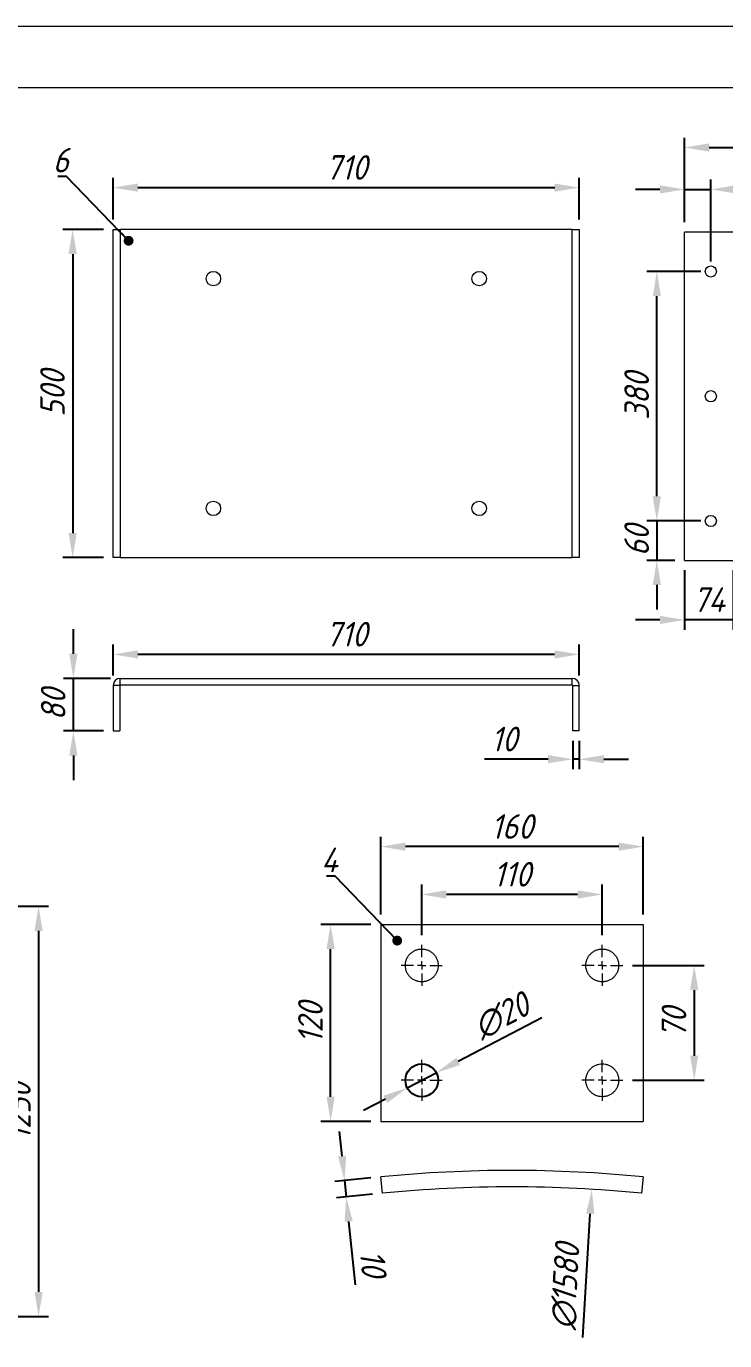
# Model space of a CAD drawing. Header units: millimetres. Extents: x 1058 to 11362, y -1423 to 10005.
# Drawn here: x 7111 to 9239, y 6000 to 10005 of the extents above; entities that cross this region are included whole.
import ezdxf

# ---------------------------------------------------------------- set-up
doc = ezdxf.new("R2010")
doc.units = ezdxf.units.MM
doc.header["$LTSCALE"] = 10
doc.header["$PDSIZE"] = -1
doc.linetypes.add('SLD-Solid', pattern=[0])
doc.styles.add('GENISO', font='geniso.shx', dxfattribs={"oblique": 15})
doc.dimstyles.new('Scale', dxfattribs={"dimscale": 30, "dimtxt": 2.5, "dimasz": 2.5, "dimexe": 1, "dimexo": 1, "dimgap": 0.8, "dimtad": 1, "dimdec": 0, "dimzin": 0, "dimtxsty": 'GENISO', "dimcen": 2.5, "dimclrd": 1, "dimclre": 1, "dimclrt": 256, "dimadec": 0, "dimazin": 0, "dimtfac": 1, "dimtdec": 0, "dimtmove": 0, "dimatfit": 3, "dimfxl": 1, "dimtzin": 0, "dimlwd": -1, "dimlwe": -1, "dimarcsym": 0})
doc.dimstyles.new('Scale 1B 2', dxfattribs={"dimscale": 30, "dimtxt": 2.5, "dimasz": 2.5, "dimexe": 1, "dimexo": 1, "dimgap": 0.8, "dimtad": 1, "dimdec": 0, "dimlfac": 0.5, "dimzin": 0, "dimtxsty": 'GENISO', "dimcen": 2.5, "dimclrd": 1, "dimclre": 1, "dimclrt": 256, "dimadec": 0, "dimazin": 0, "dimtfac": 1, "dimtdec": 0, "dimtmove": 0, "dimatfit": 3, "dimfxl": 1, "dimtzin": 0, "dimlwd": -1, "dimlwe": -1, "dimarcsym": 0})
doc.dimstyles.new('Scale 1B5', dxfattribs={"dimscale": 30, "dimtxt": 2.5, "dimasz": 2.5, "dimexe": 1, "dimexo": 1, "dimgap": 0.8, "dimtad": 1, "dimdec": 0, "dimlfac": 0.2, "dimzin": 0, "dimtxsty": 'GENISO', "dimcen": 2.5, "dimclrd": 1, "dimclre": 1, "dimclrt": 256, "dimadec": 0, "dimazin": 0, "dimtfac": 1, "dimtdec": 0, "dimtmove": 0, "dimatfit": 3, "dimfxl": 1, "dimtzin": 0, "dimlwd": -1, "dimlwe": -1, "dimarcsym": 0})

# ---------------------------------------------------------------- blocks, each defined once
blk = doc.blocks.new('SW_CENTERMARKSYMBOL_8')
at = {"color": 0, "linetype": 'Continuous', "lineweight": 0}
for p, q in [((0, 5), (0, 12.5)), ((-5, 0), (-12.5, 0)), ((0, 0), (-2.5, 0)), ((0, 0), (0, 2.5)), ((0, 0), (0, -2.5)), ((0, 0), (2.5, 0)), ((5, 0), (12.5, 0)), ((0, -5), (0, -12.5))]:
    blk.add_line(p, q, dxfattribs=at)
blk = doc.blocks.new('SW_CENTERMARKSYMBOL_9')
at = {"color": 0, "linetype": 'Continuous', "lineweight": 0}
for p, q in [((0, 5), (0, 12.5)), ((-5, 0), (-12.5, 0)), ((0, 0), (-2.5, 0)), ((0, 0), (0, 2.5)), ((0, 0), (0, -2.5)), ((0, 0), (2.5, 0)), ((5, 0), (12.5, 0)), ((0, -5), (0, -12.5))]:
    blk.add_line(p, q, dxfattribs=at)
blk = doc.blocks.new('SW_CENTERMARKSYMBOL_10')
at = {"color": 0, "linetype": 'Continuous', "lineweight": 0}
for p, q in [((0, 5), (0, 12.5)), ((-5, 0), (-12.5, 0)), ((0, 0), (-2.5, 0)), ((0, 0), (0, 2.5)), ((0, 0), (0, -2.5)), ((0, 0), (2.5, 0)), ((5, 0), (12.5, 0)), ((0, -5), (0, -12.5))]:
    blk.add_line(p, q, dxfattribs=at)
blk = doc.blocks.new('SW_CENTERMARKSYMBOL_11')
at = {"color": 0, "linetype": 'Continuous', "lineweight": 0}
for p, q in [((0, 5), (0, 12.5)), ((-5, 0), (-12.5, 0)), ((0, 0), (-2.5, 0)), ((0, 0), (0, 2.5)), ((0, 0), (0, -2.5)), ((0, 0), (2.5, 0)), ((5, 0), (12.5, 0)), ((0, -5), (0, -12.5))]:
    blk.add_line(p, q, dxfattribs=at)
blk = doc.blocks.new('*D32')
at = {"color": 1, "transparency": 16777216}
for p, q in [((7376.1, 9415.8), (7376.1, 9543)), ((8796.1, 9415.8), (8796.1, 9543)), ((7451.1, 9513), (8721.1, 9513))]:
    blk.add_line(p, q, dxfattribs=at)
for points in [[(7451.1, 9525.5), (7451.1, 9500.5), (7376.1, 9513)], [(8721.1, 9525.5), (8721.1, 9500.5), (8796.1, 9513)]]:
    blk.add_solid(points, dxfattribs=at)
at = {"layer": 'Defpoints', "color": 0, "transparency": 16777216}
for p in [(8796.1, 9513), (7376.1, 9385.8), (8796.1, 9385.8)]:
    blk.add_point(p, dxfattribs=at)
at = {"transparency": 16777216, "insert": (8086.1, 9574.5), "char_height": 75, "attachment_point": 5, "style": 'GENISO'}
blk.add_mtext('710', dxfattribs=at)
blk = doc.blocks.new('*D33')
at = {"color": 1, "transparency": 16777216}
for p, q in [((7346.1, 9385.8), (7222.4, 9385.8)), ((7252.4, 9310.8), (7252.4, 8460.8)), ((7346.1, 8385.8), (7222.4, 8385.8))]:
    blk.add_line(p, q, dxfattribs=at)
for points in [[(7239.9, 9310.8), (7264.9, 9310.8), (7252.4, 9385.8)], [(7239.9, 8460.8), (7264.9, 8460.8), (7252.4, 8385.8)]]:
    blk.add_solid(points, dxfattribs=at)
at = {"layer": 'Defpoints', "color": 0, "transparency": 16777216}
for p in [(7376.1, 9385.8), (7252.4, 8385.8), (7376.1, 8385.8)]:
    blk.add_point(p, dxfattribs=at)
at = {"transparency": 16777216, "insert": (7190.9, 8885.8), "char_height": 75, "attachment_point": 5, "rotation": 90, "style": 'GENISO'}
blk.add_mtext('500', dxfattribs=at)
blk = doc.blocks.new('*D34')
at = {"color": 1, "transparency": 16777216}
for p, q in [((7254.6, 8093), (7254.6, 8168)), ((7367.5, 8018), (7224.6, 8018)), ((7254.6, 7858), (7254.6, 8018)), ((7346.1, 7858), (7224.6, 7858)), ((7254.6, 7783), (7254.6, 7708))]:
    blk.add_line(p, q, dxfattribs=at)
for points in [[(7242.1, 8093), (7267.1, 8093), (7254.6, 8018)], [(7242.1, 7783), (7267.1, 7783), (7254.6, 7858)]]:
    blk.add_solid(points, dxfattribs=at)
at = {"layer": 'Defpoints', "color": 0, "transparency": 16777216}
for p in [(7254.6, 8018), (7397.5, 8018), (7376.1, 7858)]:
    blk.add_point(p, dxfattribs=at)
at = {"transparency": 16777216, "insert": (7193.1, 7938), "char_height": 75, "attachment_point": 5, "rotation": 90, "style": 'GENISO'}
blk.add_mtext('80', dxfattribs=at)
blk = doc.blocks.new('*D35')
at = {"color": 1, "transparency": 16777216}
for p, q in [((7376.1, 8026.6), (7376.1, 8121)), ((8721, 8091), (7451.1, 8091)), ((8796, 8026.9), (8796, 8121))]:
    blk.add_line(p, q, dxfattribs=at)
for points in [[(7451.1, 8103.5), (7451.1, 8078.5), (7376.1, 8091)], [(8721, 8103.5), (8721, 8078.5), (8796, 8091)]]:
    blk.add_solid(points, dxfattribs=at)
at = {"layer": 'Defpoints', "color": 0, "transparency": 16777216}
for p in [(7376.1, 8091), (7376.1, 7996.6), (8796, 7996.9)]:
    blk.add_point(p, dxfattribs=at)
at = {"transparency": 16777216, "insert": (8086.1, 8152.5), "char_height": 75, "attachment_point": 5, "style": 'GENISO'}
blk.add_mtext('710', dxfattribs=at)
blk = doc.blocks.new('*D36')
at = {"color": 1, "transparency": 16777216}
for p, q in [((8776.1, 7828), (8776.1, 7741.7)), ((8796.1, 7828), (8796.1, 7741.7)), ((8701.1, 7771.7), (8507.5, 7771.7)), ((8796.1, 7771.7), (8776.1, 7771.7)), ((8871.1, 7771.7), (8946.1, 7771.7))]:
    blk.add_line(p, q, dxfattribs=at)
for points in [[(8701.1, 7784.2), (8701.1, 7759.2), (8776.1, 7771.7)], [(8871.1, 7784.2), (8871.1, 7759.2), (8796.1, 7771.7)]]:
    blk.add_solid(points, dxfattribs=at)
at = {"layer": 'Defpoints', "color": 0, "transparency": 16777216}
for p in [(8776.1, 7858), (8796.1, 7858), (8776.1, 7771.7)]:
    blk.add_point(p, dxfattribs=at)
at = {"transparency": 16777216, "insert": (8566.8, 7833.2), "char_height": 75, "attachment_point": 5, "style": 'GENISO'}
blk.add_mtext('10', dxfattribs=at)
blk = doc.blocks.new('*D38')
at = {"color": 1, "transparency": 16777216}
for p, q in [((9116.9, 9407.6), (9116.9, 9665.2)), ((10807.1, 9407.6), (10807.1, 9665.2)), ((9191.9, 9635.2), (10732.1, 9635.2))]:
    blk.add_line(p, q, dxfattribs=at)
for points in [[(9191.9, 9647.7), (9191.9, 9622.7), (9116.9, 9635.2)], [(10732.1, 9647.7), (10732.1, 9622.7), (10807.1, 9635.2)]]:
    blk.add_solid(points, dxfattribs=at)
at = {"layer": 'Defpoints', "color": 0, "transparency": 16777216}
for p in [(10807.1, 9635.2), (9116.9, 9377.6), (10807.1, 9377.6)]:
    blk.add_point(p, dxfattribs=at)
at = {"transparency": 16777216, "insert": (9962, 9696.7), "char_height": 75, "attachment_point": 5, "style": 'GENISO'}
blk.add_mtext('845', dxfattribs=at)
blk = doc.blocks.new('*D41')
at = {"color": 1, "transparency": 16777216}
for p, q in [((9116.9, 8347.6), (9116.9, 8166.2)), ((9264.5, 8347.6), (9264.5, 8166.2)), ((9041.9, 8196.2), (8966.9, 8196.2)), ((9264.5, 8196.2), (9116.9, 8196.2)), ((9339.5, 8196.2), (9414.5, 8196.2))]:
    blk.add_line(p, q, dxfattribs=at)
for points in [[(9041.9, 8208.7), (9041.9, 8183.7), (9116.9, 8196.2)], [(9339.5, 8208.7), (9339.5, 8183.7), (9264.5, 8196.2)]]:
    blk.add_solid(points, dxfattribs=at)
at = {"layer": 'Defpoints', "color": 0, "transparency": 16777216}
for p in [(9116.9, 8377.6), (9264.5, 8377.6), (9116.9, 8196.2)]:
    blk.add_point(p, dxfattribs=at)
at = {"transparency": 16777216, "insert": (9190.7, 8257.7), "char_height": 75, "attachment_point": 5, "style": 'GENISO'}
blk.add_mtext('74', dxfattribs=at)
blk = doc.blocks.new('*D43')
at = {"color": 1, "transparency": 16777216}
for p, q in [((9166.9, 9257.6), (9002.4, 9257.6)), ((9032.4, 8572.6), (9032.4, 9182.6)), ((9166.9, 8497.6), (9002.4, 8497.6))]:
    blk.add_line(p, q, dxfattribs=at)
for points in [[(9019.9, 9182.6), (9044.9, 9182.6), (9032.4, 9257.6)], [(9019.9, 8572.6), (9044.9, 8572.6), (9032.4, 8497.6)]]:
    blk.add_solid(points, dxfattribs=at)
at = {"layer": 'Defpoints', "color": 0, "transparency": 16777216}
for p in [(9032.4, 9257.6), (9196.9, 9257.6), (9196.9, 8497.6)]:
    blk.add_point(p, dxfattribs=at)
at = {"transparency": 16777216, "insert": (8970.9, 8877.6), "char_height": 75, "attachment_point": 5, "rotation": 90, "style": 'GENISO'}
blk.add_mtext('380', dxfattribs=at)
blk = doc.blocks.new('*D44')
at = {"color": 1, "transparency": 16777216}
for p, q in [((9032.4, 8572.6), (9032.4, 8647.6)), ((9166.9, 8497.6), (9002.4, 8497.6)), ((9032.4, 8497.6), (9032.4, 8377.6)), ((9086.9, 8377.6), (9002.4, 8377.6)), ((9032.4, 8302.6), (9032.4, 8227.6))]:
    blk.add_line(p, q, dxfattribs=at)
for points in [[(9019.9, 8572.6), (9044.9, 8572.6), (9032.4, 8497.6)], [(9019.9, 8302.6), (9044.9, 8302.6), (9032.4, 8377.6)]]:
    blk.add_solid(points, dxfattribs=at)
at = {"layer": 'Defpoints', "color": 0, "transparency": 16777216}
for p in [(9196.9, 8497.6), (9032.4, 8377.6), (9116.9, 8377.6)]:
    blk.add_point(p, dxfattribs=at)
at = {"transparency": 16777216, "insert": (8970.9, 8437.6), "char_height": 75, "attachment_point": 5, "rotation": 90, "style": 'GENISO'}
blk.add_mtext('60', dxfattribs=at)
blk = doc.blocks.new('*D45')
at = {"color": 1, "transparency": 16777216}
for p, q in [((9116.9, 9407.6), (9116.9, 9537.6)), ((9196.9, 9287.6), (9196.9, 9537.6)), ((9041.9, 9507.6), (8966.9, 9507.6)), ((9116.9, 9507.6), (9196.9, 9507.6)), ((9271.9, 9507.6), (9498.1, 9507.6))]:
    blk.add_line(p, q, dxfattribs=at)
for points in [[(9041.9, 9520.1), (9041.9, 9495.1), (9116.9, 9507.6)], [(9271.9, 9520.1), (9271.9, 9495.1), (9196.9, 9507.6)]]:
    blk.add_solid(points, dxfattribs=at)
at = {"layer": 'Defpoints', "color": 0, "transparency": 16777216}
for p in [(9116.9, 9507.6), (9116.9, 9377.6), (9196.9, 9257.6)]:
    blk.add_point(p, dxfattribs=at)
at = {"transparency": 16777216, "insert": (9422.5, 9569.1), "char_height": 75, "attachment_point": 5, "style": 'GENISO'}
blk.add_mtext('40', dxfattribs=at)
blk = doc.blocks.new('*D81')
at = {"color": 1, "transparency": 16777216}
for p, q in [((8191.1, 7298.6), (8191.1, 7535.4)), ((8991.1, 7298.6), (8991.1, 7535.4)), ((8916.1, 7505.4), (8266.1, 7505.4))]:
    blk.add_line(p, q, dxfattribs=at)
for points in [[(8266.1, 7517.9), (8266.1, 7492.9), (8191.1, 7505.4)], [(8916.1, 7517.9), (8916.1, 7492.9), (8991.1, 7505.4)]]:
    blk.add_solid(points, dxfattribs=at)
at = {"layer": 'Defpoints', "color": 0, "transparency": 16777216}
for p in [(8191.1, 7505.4), (8191.1, 7268.6), (8991.1, 7268.6)]:
    blk.add_point(p, dxfattribs=at)
at = {"transparency": 16777216, "insert": (8591.1, 7566.9), "char_height": 75, "attachment_point": 5, "style": 'GENISO'}
blk.add_mtext('160', dxfattribs=at)
blk = doc.blocks.new('*D82')
at = {"color": 1, "transparency": 16777216}
for p, q in [((8161.1, 7268.6), (8008.3, 7268.6)), ((8038.3, 6743.6), (8038.3, 7193.6)), ((8161.1, 6668.6), (8008.3, 6668.6))]:
    blk.add_line(p, q, dxfattribs=at)
for points in [[(8025.8, 7193.6), (8050.8, 7193.6), (8038.3, 7268.6)], [(8025.8, 6743.6), (8050.8, 6743.6), (8038.3, 6668.6)]]:
    blk.add_solid(points, dxfattribs=at)
at = {"layer": 'Defpoints', "color": 0, "transparency": 16777216}
for p in [(8038.3, 7268.6), (8191.1, 7268.6), (8191.1, 6668.6)]:
    blk.add_point(p, dxfattribs=at)
at = {"transparency": 16777216, "insert": (7976.8, 6968.6), "char_height": 75, "attachment_point": 5, "rotation": 90, "style": 'GENISO'}
blk.add_mtext('120', dxfattribs=at)
blk = doc.blocks.new('*D83')
at = {"color": 1, "transparency": 16777216}
for p, q in [((8073.3, 6562.6), (8065.8, 6637.2)), ((8161.2, 6496.1), (8051, 6485)), ((8080.8, 6488), (8085.8, 6438.3)), ((8166.2, 6446.3), (8056, 6435.3)), ((8093.3, 6363.6), (8112.7, 6171))]:
    blk.add_line(p, q, dxfattribs=at)
for points in [[(8085.8, 6563.9), (8060.9, 6561.4), (8080.8, 6488)], [(8105.8, 6364.9), (8080.9, 6362.4), (8085.8, 6438.3)]]:
    blk.add_solid(points, dxfattribs=at)
at = {"layer": 'Defpoints', "color": 0, "transparency": 16777216}
for p in [(8080.8, 6488), (8191.1, 6499.1), (8196.1, 6449.3)]:
    blk.add_point(p, dxfattribs=at)
at = {"transparency": 16777216, "insert": (8168, 6236.2), "char_height": 75, "attachment_point": 5, "rotation": 275.7392, "style": 'GENISO'}
blk.add_mtext('10', dxfattribs=at)
blk = doc.blocks.new('*D84')
at = {"color": 1, "transparency": 16777216}
blk.add_line((8806.4, 6010.4), (8829.6, 6386.8), dxfattribs=at)
blk.add_solid([(8817.2, 6387.6), (8842.1, 6386), (8834.2, 6461.6)], dxfattribs=at)
at = {"layer": 'Defpoints', "color": 0, "transparency": 16777216}
for p in [(8834.2, 6461.6), (8347.9, -1423.4)]:
    blk.add_point(p, dxfattribs=at)
at = {"transparency": 16777216, "insert": (8754.3, 6164.9), "char_height": 75, "attachment_point": 5, "rotation": 86.4707, "style": 'GENISO'}
blk.add_mtext('∅1580', dxfattribs=at)
blk = doc.blocks.new('*D85')
at = {"color": 1, "transparency": 16777216}
for p, q in [((8958.6, 7143.6), (9176.2, 7143.6)), ((9146.2, 7068.6), (9146.2, 6868.6)), ((8958.6, 6793.6), (9176.2, 6793.6))]:
    blk.add_line(p, q, dxfattribs=at)
for points in [[(9133.7, 7068.6), (9158.7, 7068.6), (9146.2, 7143.6)], [(9133.7, 6868.6), (9158.7, 6868.6), (9146.2, 6793.6)]]:
    blk.add_solid(points, dxfattribs=at)
at = {"layer": 'Defpoints', "color": 0, "transparency": 16777216}
for p in [(8928.6, 7143.6), (8928.6, 6793.6), (9146.2, 6793.6)]:
    blk.add_point(p, dxfattribs=at)
at = {"transparency": 16777216, "insert": (9084.7, 6968.6), "char_height": 75, "attachment_point": 5, "rotation": 90, "style": 'GENISO'}
blk.add_mtext('70', dxfattribs=at)
blk = doc.blocks.new('*D86')
at = {"color": 1, "transparency": 16777216}
for p, q in [((8316.1, 7236.1), (8316.1, 7389.8)), ((8866.1, 7236.1), (8866.1, 7389.8)), ((8791.1, 7359.8), (8391.1, 7359.8))]:
    blk.add_line(p, q, dxfattribs=at)
for points in [[(8391.1, 7372.3), (8391.1, 7347.3), (8316.1, 7359.8)], [(8791.1, 7372.3), (8791.1, 7347.3), (8866.1, 7359.8)]]:
    blk.add_solid(points, dxfattribs=at)
at = {"layer": 'Defpoints', "color": 0, "transparency": 16777216}
for p in [(8316.1, 7359.8), (8316.1, 7206.1), (8866.1, 7206.1)]:
    blk.add_point(p, dxfattribs=at)
at = {"transparency": 16777216, "insert": (8591.1, 7421.3), "char_height": 75, "attachment_point": 5, "style": 'GENISO'}
blk.add_mtext('110', dxfattribs=at)
blk = doc.blocks.new('*D87')
at = {"color": 1, "transparency": 16777216}
for p, q in [((8681.6, 6984), (8427, 6851.3)), ((8271.7, 6770.5), (8360.4, 6816.7)), ((8205.2, 6735.8), (8138.7, 6701.2))]:
    blk.add_line(p, q, dxfattribs=at)
for points in [[(8421.2, 6862.4), (8432.7, 6840.2), (8360.4, 6816.7)], [(8199.5, 6746.9), (8211, 6724.7), (8271.7, 6770.5)]]:
    blk.add_solid(points, dxfattribs=at)
at = {"layer": 'Defpoints', "color": 0, "transparency": 16777216}
for p in [(8360.4, 6816.7), (8271.7, 6770.5)]:
    blk.add_point(p, dxfattribs=at)
at = {"transparency": 16777216, "insert": (8559.1, 6989.5), "char_height": 75, "attachment_point": 5, "rotation": 27.5178, "style": 'GENISO'}
blk.add_mtext('∅20', dxfattribs=at)
blk = doc.blocks.new('*D93')
at = {"color": 1, "transparency": 16777216}
for p, q in [((6771, 7323.9), (7178.5, 7323.9)), ((7148.5, 7248.9), (7148.5, 6148.9)), ((6771, 6073.9), (7178.5, 6073.9))]:
    blk.add_line(p, q, dxfattribs=at)
for points in [[(7136, 7248.9), (7161, 7248.9), (7148.5, 7323.9)], [(7136, 6148.9), (7161, 6148.9), (7148.5, 6073.9)]]:
    blk.add_solid(points, dxfattribs=at)
at = {"layer": 'Defpoints', "color": 0, "transparency": 16777216}
for p in [(6741, 7323.9), (6741, 6073.9), (7148.5, 6073.9)]:
    blk.add_point(p, dxfattribs=at)
at = {"transparency": 16777216, "insert": (7087, 6698.9), "char_height": 75, "attachment_point": 5, "rotation": 90, "style": 'GENISO'}
blk.add_mtext('1250', dxfattribs=at)

msp = doc.modelspace()

# ---------------------------------------------------------------- linework, layer by layer
at = {"color": 3, "lineweight": 13}
for p, q in [((7376.1, 8385.8), (7376.1, 9385.8)), ((7376.1, 9385.8), (7397.5, 9385.8)), ((7397.5, 9385.8), (7397.5, 8385.8)), ((8774.6, 9385.8), (7397.5, 9385.8)), ((8774.6, 8385.8), (8774.6, 9385.8)), ((8774.6, 9385.8), (8796.1, 9385.8)), ((8796.1, 9385.8), (8796.1, 8385.8)), ((9116.9, 8377.6), (9116.9, 9377.6)), ((10807.1, 9377.6), (9116.9, 9377.6)), ((7397.5, 8385.8), (7376.1, 8385.8)), ((7397.5, 8385.8), (8774.6, 8385.8)), ((8796.1, 8385.8), (8774.6, 8385.8)), ((9116.9, 8377.6), (10807.1, 8377.6)), ((7397.5, 7998), (7397.5, 8018)), ((7397.5, 8018), (8774.6, 8018)), ((8774.6, 7998), (8774.6, 8018)), ((7396.1, 7996.6), (7376.1, 7996.6)), ((7376.1, 7996.6), (7376.1, 7858)), ((7396.1, 7996.6), (7396.1, 7858)), ((7397.5, 7998), (8774.6, 7998)), ((8776.1, 7996.6), (8796.1, 7996.6)), ((8776.1, 7858), (8776.1, 7996.6)), ((8796.1, 7858), (8796.1, 7996.6)), ((7376.1, 7858), (7396.1, 7858)), ((8796.1, 7858), (8776.1, 7858)), ((8191.1, 7268.6), (8191.1, 6668.6)), ((8191.1, 7268.6), (8991.1, 7268.6)), ((8991.1, 7268.6), (8991.1, 6668.6)), ((8191.1, 6668.6), (8991.1, 6668.6)), ((8196.1, 6449.3), (8191.1, 6499.1)), ((8991.1, 6499.1), (8986.1, 6449.3))]:
    msp.add_line(p, q, dxfattribs=at)
at = {"color": 7, "linetype": 'SLD-Solid', "lineweight": 0}
for points in [[(1058.1, 10004.5), (11361.8, 10004.5), (11361.8, 2754.7), (1058.1, 2754.7)], [(1244.3, 9818.3), (11175.6, 9818.3), (11175.6, 2940.9), (1244.3, 2940.9)]]:
    msp.add_lwpolyline(points, close=True, dxfattribs=at)
at = {"color": 3, "lineweight": 13}
for centre, radius in [((7681.1, 9235.8), 22), ((8491.1, 9235.8), 22), ((9196.9, 9257.6), 17), ((9196.9, 8877.6), 17), ((7681.1, 8535.8), 22), ((8491.1, 8535.8), 22), ((9196.9, 8497.6), 17)]:
    msp.add_circle(centre, radius, dxfattribs=at)
msp.add_circle((8316.1, 6793.6), 50)
for centre, radius, start, end in [((7397.5, 7996.6), 21.5, 90, 180), ((8774.6, 7996.6), 21.5, 0, 90), ((7397.5, 7996.6), 1.47, 90, 180), ((8774.6, 7996.6), 1.47, 0, 90), ((8591.1, 2519.1), 4000, 84.2608, 95.7392), ((8591.1, 2519.1), 3950, 84.2608, 95.7392)]:
    msp.add_arc(centre, radius, start, end, dxfattribs=at)
for points in [[(8266.1, 7143.6), (8266.1, 7140.3), (8266.4, 7137), (8267.4, 7132.2), (8267.8, 7130.6), (8268.7, 7127.5), (8269.3, 7125.9), (8271.2, 7121.4), (8272.7, 7118.5), (8275.4, 7114.4), (8276.4, 7113.1), (8278.5, 7110.6), (8279.6, 7109.4), (8283.1, 7105.9), (8285.6, 7103.8), (8289.7, 7101.1), (8291.1, 7100.2), (8294, 7098.7), (8296.9, 7097.3), (8300, 7096.2), (8303.1, 7095.3), (8304.7, 7094.9), (8309.6, 7093.9), (8312.8, 7093.6), (8317.7, 7093.6), (8319.3, 7093.7), (8322.6, 7094), (8324.2, 7094.2), (8329, 7095.2), (8332.1, 7096.1), (8336.7, 7098), (8338.2, 7098.7), (8341.1, 7100.2), (8342.5, 7101.1), (8346.5, 7103.8), (8349.1, 7105.9), (8353.7, 7110.5), (8355.8, 7113), (8358.5, 7117.1), (8359.4, 7118.5), (8360.9, 7121.4), (8361.6, 7122.9), (8363.5, 7127.4), (8364.5, 7130.6), (8365.8, 7137), (8366.1, 7140.3), (8366.1, 7146.8), (8365.8, 7150.1), (8364.8, 7154.9), (8364.4, 7156.5), (8363.5, 7159.7), (8362.4, 7162.7), (8361, 7165.7), (8359.4, 7168.6), (8358.6, 7170), (8355.8, 7174.1), (8353.8, 7176.6), (8350.3, 7180.1), (8349.1, 7181.2), (8346.5, 7183.3), (8345.2, 7184.3), (8341.1, 7187), (8338.3, 7188.5), (8333.7, 7190.4), (8332.2, 7191), (8329, 7191.9), (8327.5, 7192.3), (8322.7, 7193.3), (8319.4, 7193.6), (8312.8, 7193.6), (8309.6, 7193.3), (8304.8, 7192.3), (8303.2, 7191.9), (8300.1, 7191), (8298.5, 7190.4), (8294, 7188.5), (8291.1, 7187), (8285.7, 7183.4), (8283.1, 7181.3), (8278.5, 7176.7), (8276.4, 7174.2), (8273.7, 7170.1), (8272.8, 7168.7), (8271.3, 7165.8), (8270.6, 7164.3), (8268.7, 7159.8), (8267.7, 7156.6), (8266.4, 7150.2), (8266.1, 7146.9), (8266.1, 7143.6)], [(8816.1, 7143.6), (8816.1, 7140.3), (8816.4, 7137), (8817.4, 7132.2), (8817.8, 7130.6), (8818.7, 7127.5), (8819.3, 7125.9), (8821.2, 7121.4), (8822.7, 7118.5), (8825.4, 7114.4), (8826.4, 7113.1), (8828.5, 7110.6), (8829.6, 7109.3), (8833.1, 7105.9), (8835.6, 7103.8), (8839.7, 7101.1), (8841.1, 7100.2), (8844, 7098.7), (8846.9, 7097.3), (8850, 7096.2), (8853.1, 7095.3), (8854.7, 7094.9), (8859.6, 7093.9), (8862.8, 7093.6), (8867.7, 7093.6), (8869.3, 7093.7), (8872.6, 7094), (8874.2, 7094.2), (8879, 7095.2), (8882.2, 7096.1), (8886.7, 7098), (8888.2, 7098.7), (8891.1, 7100.2), (8892.5, 7101.1), (8896.6, 7103.8), (8899.1, 7105.9), (8903.7, 7110.5), (8905.8, 7113.1), (8908.5, 7117.1), (8909.4, 7118.5), (8910.9, 7121.4), (8911.6, 7122.9), (8913.5, 7127.4), (8914.5, 7130.6), (8915.8, 7137), (8916.1, 7140.3), (8916.1, 7146.8), (8915.8, 7150.1), (8914.8, 7154.9), (8914.4, 7156.5), (8913.5, 7159.7), (8912.4, 7162.7), (8911, 7165.7), (8909.4, 7168.6), (8908.6, 7170), (8905.8, 7174.1), (8903.8, 7176.6), (8900.3, 7180.1), (8899.1, 7181.2), (8896.6, 7183.3), (8895.2, 7184.2), (8891.2, 7187), (8888.3, 7188.5), (8883.8, 7190.4), (8882.2, 7190.9), (8879.1, 7191.9), (8877.5, 7192.3), (8872.7, 7193.3), (8869.4, 7193.6), (8862.9, 7193.6), (8859.6, 7193.3), (8854.8, 7192.3), (8853.2, 7191.9), (8850.1, 7191), (8848.5, 7190.4), (8844, 7188.5), (8841.1, 7187), (8835.7, 7183.4), (8833.1, 7181.3), (8828.5, 7176.7), (8826.4, 7174.2), (8823.7, 7170.1), (8822.8, 7168.7), (8821.3, 7165.8), (8820.6, 7164.3), (8818.7, 7159.8), (8817.7, 7156.6), (8816.4, 7150.2), (8816.1, 7146.9), (8816.1, 7143.6)], [(8266.1, 6793.6), (8266.1, 6790.3), (8266.4, 6787), (8267.4, 6782.2), (8267.8, 6780.6), (8268.7, 6777.5), (8269.3, 6775.9), (8271.2, 6771.4), (8272.7, 6768.5), (8275.4, 6764.4), (8276.4, 6763.1), (8278.5, 6760.6), (8279.6, 6759.4), (8283.1, 6755.9), (8285.6, 6753.8), (8289.7, 6751.1), (8291.1, 6750.2), (8294, 6748.7), (8296.9, 6747.3), (8300, 6746.2), (8303.1, 6745.3), (8304.7, 6744.9), (8309.6, 6743.9), (8312.8, 6743.6), (8317.7, 6743.6), (8319.3, 6743.7), (8322.6, 6744), (8324.2, 6744.2), (8329, 6745.2), (8332.1, 6746.1), (8336.7, 6748), (8338.2, 6748.7), (8341.1, 6750.2), (8342.5, 6751.1), (8346.5, 6753.8), (8349.1, 6755.9), (8353.7, 6760.5), (8355.8, 6763), (8358.5, 6767.1), (8359.4, 6768.5), (8360.9, 6771.4), (8361.6, 6772.9), (8363.5, 6777.4), (8364.5, 6780.6), (8365.8, 6787), (8366.1, 6790.3), (8366.1, 6796.8), (8365.8, 6800.1), (8364.8, 6804.9), (8364.4, 6806.5), (8363.5, 6809.7), (8362.4, 6812.7), (8361, 6815.7), (8359.4, 6818.6), (8358.6, 6820), (8355.8, 6824.1), (8353.8, 6826.6), (8350.3, 6830.1), (8349.1, 6831.2), (8346.5, 6833.3), (8345.2, 6834.3), (8341.1, 6837), (8338.3, 6838.5), (8333.7, 6840.4), (8332.2, 6841), (8329, 6841.9), (8327.5, 6842.3), (8322.7, 6843.3), (8319.4, 6843.6), (8312.8, 6843.6), (8309.6, 6843.3), (8304.8, 6842.3), (8303.2, 6841.9), (8300.1, 6841), (8298.5, 6840.4), (8294, 6838.5), (8291.1, 6837), (8285.7, 6833.4), (8283.1, 6831.3), (8278.5, 6826.7), (8276.4, 6824.2), (8273.7, 6820.1), (8272.8, 6818.7), (8271.3, 6815.8), (8270.6, 6814.3), (8268.7, 6809.8), (8267.7, 6806.6), (8266.4, 6800.2), (8266.1, 6796.9), (8266.1, 6793.6)], [(8816.1, 6793.6), (8816.1, 6790.3), (8816.4, 6787), (8817.4, 6782.2), (8817.8, 6780.6), (8818.7, 6777.5), (8819.3, 6775.9), (8821.2, 6771.4), (8822.7, 6768.5), (8825.4, 6764.4), (8826.4, 6763.1), (8828.5, 6760.6), (8829.6, 6759.3), (8833.1, 6755.9), (8835.6, 6753.8), (8839.7, 6751.1), (8841.1, 6750.2), (8844, 6748.7), (8846.9, 6747.3), (8850, 6746.2), (8853.1, 6745.3), (8854.7, 6744.9), (8859.6, 6743.9), (8862.8, 6743.6), (8867.7, 6743.6), (8869.3, 6743.7), (8872.6, 6744), (8874.2, 6744.2), (8879, 6745.2), (8882.2, 6746.1), (8886.7, 6748), (8888.2, 6748.7), (8891.1, 6750.2), (8892.5, 6751.1), (8896.6, 6753.8), (8899.1, 6755.9), (8903.7, 6760.5), (8905.8, 6763.1), (8908.5, 6767.1), (8909.4, 6768.5), (8910.9, 6771.4), (8911.6, 6772.9), (8913.5, 6777.4), (8914.5, 6780.6), (8915.8, 6787), (8916.1, 6790.3), (8916.1, 6796.8), (8915.8, 6800.1), (8914.8, 6804.9), (8914.4, 6806.5), (8913.5, 6809.7), (8912.4, 6812.7), (8911, 6815.7), (8909.4, 6818.6), (8908.6, 6820), (8905.8, 6824.1), (8903.8, 6826.6), (8900.3, 6830.1), (8899.1, 6831.2), (8896.6, 6833.3), (8895.2, 6834.2), (8891.2, 6837), (8888.3, 6838.5), (8883.8, 6840.4), (8882.2, 6840.9), (8879.1, 6841.9), (8877.5, 6842.3), (8872.7, 6843.3), (8869.4, 6843.6), (8862.9, 6843.6), (8859.6, 6843.3), (8854.8, 6842.3), (8853.2, 6841.9), (8850.1, 6841), (8848.5, 6840.4), (8844, 6838.5), (8841.1, 6837), (8835.7, 6833.4), (8833.1, 6831.3), (8828.5, 6826.7), (8826.4, 6824.2), (8823.7, 6820.1), (8822.8, 6818.7), (8821.3, 6815.8), (8820.6, 6814.3), (8818.7, 6809.8), (8817.7, 6806.6), (8816.4, 6800.2), (8816.1, 6796.9), (8816.1, 6793.6)]]:
    msp.add_open_spline(points, degree=3, knots=[0, 0, 0, 0, 0.03125, 0.03125, 0.046875, 0.046875, 0.0625, 0.0625, 0.09375, 0.09375, 0.109375, 0.109375, 0.125, 0.125, 0.15625, 0.15625, 0.171875, 0.171875, 0.1875, 0.203125, 0.203125, 0.21875, 0.21875, 0.25, 0.25, 0.265625, 0.265625, 0.28125, 0.28125, 0.3125, 0.3125, 0.328125, 0.328125, 0.34375, 0.34375, 0.375, 0.375, 0.40625, 0.40625, 0.421875, 0.421875, 0.4375, 0.4375, 0.46875, 0.46875, 0.5, 0.5, 0.53125, 0.53125, 0.546875, 0.546875, 0.5625, 0.578125, 0.578125, 0.59375, 0.59375, 0.625, 0.625, 0.640625, 0.640625, 0.65625, 0.65625, 0.6875, 0.6875, 0.703125, 0.703125, 0.71875, 0.71875, 0.75, 0.75, 0.78125, 0.78125, 0.796875, 0.796875, 0.8125, 0.8125, 0.84375, 0.84375, 0.875, 0.875, 0.90625, 0.90625, 0.921875, 0.921875, 0.9375, 0.9375, 0.96875, 0.96875, 1, 1, 1, 1], dxfattribs=at)

# ---------------------------------------------------------------- block references
at = {"color": 3, "lineweight": 13, "xscale": 5, "yscale": 5, "zscale": 5}
for name, p in [('SW_CENTERMARKSYMBOL_8', (8316.1, 7143.6)), ('SW_CENTERMARKSYMBOL_11', (8866.1, 7143.6)), ('SW_CENTERMARKSYMBOL_9', (8316.1, 6793.6)), ('SW_CENTERMARKSYMBOL_10', (8866.1, 6793.6))]:
    msp.add_blockref(name, p, dxfattribs=at)

# ---------------------------------------------------------------- texts
at = {"char_height": 75, "attachment_point": 5, "style": 'GENISO'}
for s, insert in [('6', (7216.1, 9596.8)), ('4', (8034.6, 7464.8))]:
    msp.add_mtext(s, dxfattribs=dict(at, insert=insert))

# ---------------------------------------------------------------- dimensions: what is measured, and where the dimension line sits
for base, p1, p2, dimstyle, picture, middle in [((10807.1, 9635.2), (9116.9, 9377.6), (10807.1, 9377.6), 'Scale 1B 2', '*D38', (9962, 9696.7)), ((8796.1, 9513), (7376.1, 9385.8), (8796.1, 9385.8), 'Scale 1B 2', '*D32', (8086.1, 9574.5)), ((9116.9, 8196.2), (9264.5, 8377.6), (9116.9, 8377.6), 'Scale 1B 2', '*D41', (9190.7, 8257.7)), ((7376.1, 8091), (8796, 7996.9), (7376.1, 7996.6), 'Scale 1B 2', '*D35', (8086.1, 8152.5)), ((8776.1, 7771.7), (8796.1, 7858), (8776.1, 7858), 'Scale 1B 2', '*D36', (8566.8, 7833.2)), ((8191.1, 7505.4), (8991.1, 7268.6), (8191.1, 7268.6), 'Scale 1B5', '*D81', (8591.1, 7566.9)), ((8316.1, 7359.8), (8866.1, 7206.1), (8316.1, 7206.1), 'Scale 1B5', '*D86', (8591.1, 7421.3))]:
    dim = msp.add_linear_dim(base=base, p1=p1, p2=p2, dimstyle=dimstyle)
    dim.commit()
    dim.dimension.update_dxf_attribs({"geometry": picture, "text_midpoint": middle})
dim = msp.add_linear_dim(base=(9116.9, 9507.6), p1=(9196.9, 9257.6), p2=(9116.9, 9377.6), dimstyle='Scale 1B 2')
dim.commit()
dim.dimension.update_dxf_attribs({"geometry": '*D45', "text_midpoint": (9422.5, 9507.6), "dimtype": 160})
for base, p1, p2, dimstyle, picture, middle in [((7252.4, 8385.8), (7376.1, 9385.8), (7376.1, 8385.8), 'Scale 1B 2', '*D33', (7190.9, 8885.8)), ((9032.4, 9257.6), (9196.9, 8497.6), (9196.9, 9257.6), 'Scale 1B 2', '*D43', (8970.9, 8877.6)), ((7254.6, 8018), (7376.1, 7858), (7397.5, 8018), 'Scale 1B 2', '*D34', (7193.1, 7938)), ((7148.5, 6073.9), (6741, 7323.9), (6741, 6073.9), 'Scale', '*D93', (7087, 6698.9)), ((8038.3, 7268.6), (8191.1, 6668.6), (8191.1, 7268.6), 'Scale 1B5', '*D82', (7976.8, 6968.6)), ((9146.2, 6793.6), (8928.6, 7143.6), (8928.6, 6793.6), 'Scale 1B5', '*D85', (9084.7, 6968.6))]:
    dim = msp.add_linear_dim(base=base, p1=p1, p2=p2, angle=90, dimstyle=dimstyle)
    dim.commit()
    dim.dimension.update_dxf_attribs({"geometry": picture, "text_midpoint": middle})
for base, p1, p2, angle, dimstyle, picture, middle, dimtype in [((9032.4, 8377.6), (9196.9, 8497.6), (9116.9, 8377.6), 90, 'Scale 1B 2', '*D44', (9032.4, 8437.6), 160), ((8080.8, 6488), (8196.1, 6449.3), (8191.1, 6499.1), 95.7392, 'Scale 1B5', '*D83', (8106.8, 6230), 161)]:
    dim = msp.add_linear_dim(base=base, p1=p1, p2=p2, angle=angle, dimstyle=dimstyle)
    dim.commit()
    dim.dimension.update_dxf_attribs({"geometry": picture, "text_midpoint": middle, "dimtype": dimtype})
dim = msp.add_diameter_dim_2p(p1=(8271.7, 6770.5), p2=(8360.4, 6816.7), dimstyle='Scale 1B5')
dim.commit()
dim.dimension.update_dxf_attribs({"geometry": '*D87', "text_midpoint": (8587.5, 6935)})
dim = msp.add_diameter_dim_2p(p1=(8347.9, -1423.4), p2=(8834.2, 6461.6), dimstyle='Scale 1B5')
dim.commit()
dim.dimension.update_dxf_attribs({"geometry": '*D84', "text_midpoint": (8815.7, 6161.1), "dimtype": 163})

# ---------------------------------------------------------------- leaders
for points in [[(7422.8, 9351.2), (7234, 9547.1), (7207.5, 9547.1)], [(8241.3, 7219.2), (8052.5, 7415), (8026, 7415)]]:
    msp.add_leader(points, dimstyle='Scale 1B5', override={"dimasz": 1, "dimldrblk": 'Dot'})

doc.saveas('drawing.dxf')
